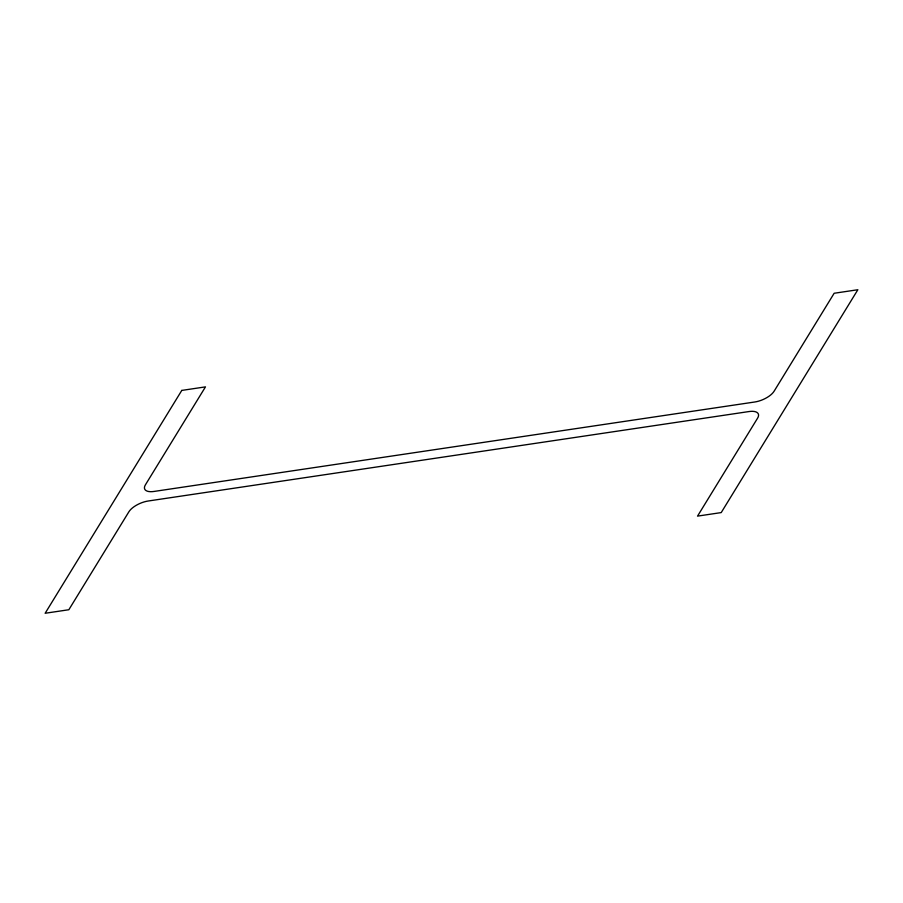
<?xml version="1.0" encoding="UTF-8"?>
<svg xmlns="http://www.w3.org/2000/svg" width="903" height="903" viewBox="0 0 903 903"><rect width="100%" height="100%" fill="white"/><g stroke="black" fill="none" stroke-linecap="round" stroke-linejoin="round"><path stroke-width="1.35" d="M181.785 390.412L45.15 613.261L68.842 609.739L128.881 511.798A15.972 6.897 -23.3 0 1 148.148 501.018L748.982 411.554A15.972 6.897 -23.3 0 1 757.572 418.191L697.534 516.121L721.215 512.588L857.85 289.739L834.158 293.261L774.119 391.202A15.972 6.897 -23.3 0 1 754.852 401.982L154.018 491.446A15.972 6.897 -23.3 0 1 145.428 484.809L205.466 386.879L181.785 390.412"/></g></svg>
